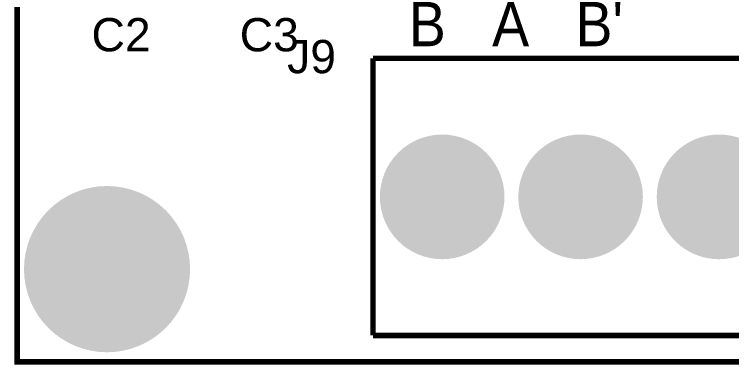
# Model space of a CAD drawing. Header units: inches. Extents: x -2.62 to 2.61, y -2.28 to 2.28.
# Drawn here: x -2.616 to -1.58, y -2.276 to -1.77 of the extents above; entities that cross this region are included whole.
import ezdxf

# ---------------------------------------------------------------- set-up
doc = ezdxf.new("R2010")
doc.units = ezdxf.units.IN
doc.layers.get('0').update_dxf_attribs({"linetype": 'CONTINUOUS'})

# ---------------------------------------------------------------- blocks, each defined once
blk = doc.blocks.new('EPAD')
at = {"const_width": 0.5}
blk.add_lwpolyline([(-0.25, 0, 1), (0.25, 0, 1)], format="xyb", close=True, dxfattribs=at)

msp = doc.modelspace()

# ---------------------------------------------------------------- linework, layer by layer
at = {"const_width": 0.008}
for points in [[(-2.612283, -2.271654), (2.608189, -2.271654), (2.608189, 2.271654), (-2.612283, 2.271654), (-2.612283, -2.271654)], [(-2.612283, -2.271654), (2.608189, -2.271654), (2.608189, 2.271654), (-2.612283, 2.271654), (-2.612283, -2.271654)], [(-2.612283, -2.271654), (2.608189, -2.271654), (2.608189, 2.271654), (-2.612283, 2.271654), (-2.612283, -2.271654)], [(-2.09811, -1.833465), (-2.09811, -2.233465)], [(-1.49811, -1.833465), (-2.09811, -1.833465)], [(-2.09811, -1.833465), (-2.09811, -2.233465)], [(-1.49811, -1.833465), (-2.09811, -1.833465)], [(-2.09811, -1.833465), (-2.09811, -2.233465)], [(-1.49811, -1.833465), (-2.09811, -1.833465)], [(-2.09811, -2.233465), (-1.49811, -2.233465)], [(-2.09811, -2.233465), (-1.49811, -2.233465)], [(-2.09811, -2.233465), (-1.49811, -2.233465)]]:
    msp.add_lwpolyline(points, dxfattribs=at)

# ---------------------------------------------------------------- block references
for p, xscale, yscale in [((-1.99811, -2.033465), 0.18, 0.18), ((-1.79811, -2.033465), 0.18, 0.18), ((-1.59811, -2.033465), 0.18, 0.18), ((-2.482362, -2.137795), 0.24, 0.24)]:
    msp.add_blockref('EPAD', p, dxfattribs=dict(xscale=xscale, yscale=yscale))

# ---------------------------------------------------------------- texts
for s, height, width, p in [("B   A   B'", 0.064, 0.9375, (-2.046339, -1.816094)), ("B   A   B'", 0.064, 0.9375, (-2.046339, -1.816094)), ("B   A   B'", 0.064, 0.9375, (-2.046339, -1.816094)), ('C2', 0.048, 1.041667, (-2.504803, -1.823354)), ('C2', 0.048, 1.041667, (-2.504803, -1.823354)), ('C2', 0.048, 1.041667, (-2.504803, -1.823354)), ('C3', 0.048, 1.041667, (-2.290661, -1.823354)), ('C3', 0.048, 1.041667, (-2.290661, -1.823354)), ('C3', 0.048, 1.041667, (-2.290661, -1.823354)), ('J9', 0.048, 1.041667, (-2.222126, -1.854961)), ('J9', 0.048, 1.041667, (-2.222126, -1.854961)), ('J9', 0.048, 1.041667, (-2.222126, -1.854961))]:
    msp.add_text(s, height=height, dxfattribs=dict(width=width)).set_placement(p)

doc.saveas('drawing.dxf')
